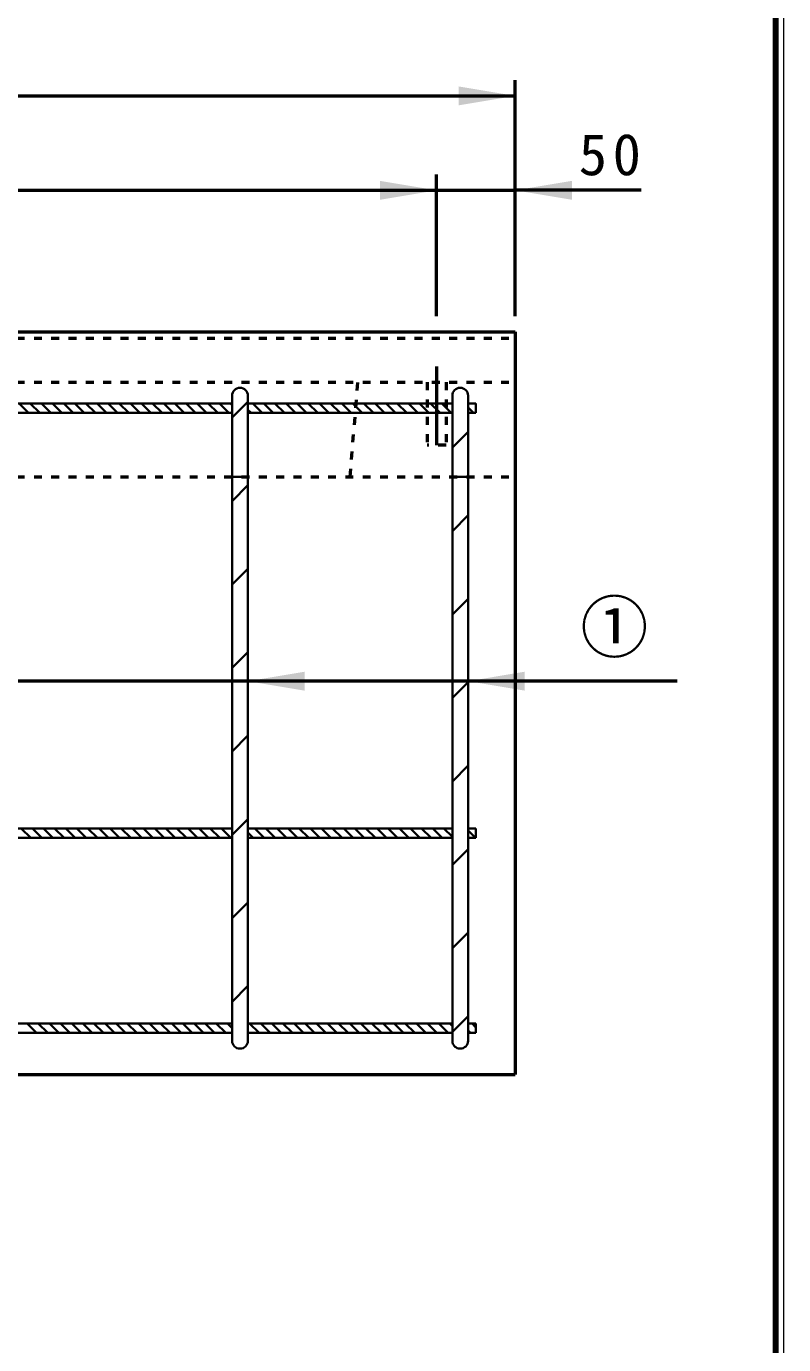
# Model space of a CAD drawing. Units: millimetres, scale not verified. Extents: x 100 to 4105, y 100 to 2870.
# Drawn here: x 3623 to 4105, y 938 to 1776 of the extents above; entities that cross this region are included whole.
import ezdxf
from ezdxf.enums import TextEntityAlignment as Align

# ---------------------------------------------------------------- set-up
doc = ezdxf.new("R2010")
doc.units = ezdxf.units.MM
doc.header["$LTSCALE"] = 5
doc.linetypes.add('USER1', pattern=[13.4, 10, -1.2, 1, -1.2])
doc.linetypes.add('USER2', pattern=[2.2, 1, -1.2])
doc.layers.add('V-nasSTD', color=7, linetype='Continuous', lineweight=35)
doc.styles.add('ＭＳ ゴシック', font='')
doc.styles.get('ＭＳ ゴシック').set_extended_font_data('MS Gothic')

msp = doc.modelspace()

# ---------------------------------------------------------------- hatches: boundary and pattern name
at = {"layer": 'V-nasSTD'}
for points in [[(3898.35, 1725.38), (3934.35, 1731.38), (3898.35, 1737.38)], [(3848.35, 1665.38), (3884.35, 1671.38), (3848.35, 1677.38)], [(3970.35, 1677.38), (3934.35, 1671.38), (3970.35, 1665.38)], [(3800.35, 1365.423), (3764.35, 1359.423), (3800.35, 1353.423)], [(3940.35, 1365.423), (3904.35, 1359.423), (3940.35, 1353.423)]]:
    msp.add_hatch(color=256, dxfattribs=at).paths.add_polyline_path(points)

# ---------------------------------------------------------------- linework, layer by layer
at = {"layer": 'V-nasSTD', "lineweight": 100}
msp.add_line((4100, 105), (4100, 2865), dxfattribs=at)
at = {"layer": 'V-nasSTD', "lineweight": 50}
for p, q in [((3934.35, 1591.38), (3934.35, 1741.38)), ((1934.35, 1731.38), (3934.35, 1731.38)), ((3884.35, 1591.38), (3884.35, 1681.38)), ((2984.35, 1671.38), (3884.35, 1671.38)), ((3884.35, 1671.38), (3934.35, 1671.38)), ((4014.35, 1671.38), (3934.35, 1671.38)), ((1934.35, 1581.38), (3934.35, 1581.38)), ((3934.35, 1581.38), (3934.35, 1109.38)), ((4037.35, 1359.423), (2934.35, 1359.423)), ((1934.35, 1109.38), (3934.35, 1109.38))]:
    msp.add_line(p, q, dxfattribs=at)
at = {"layer": 'V-nasSTD', "linetype": 'USER2', "lineweight": 50}
for p, q in [((1934.35, 1577.38), (3934.35, 1577.38)), ((1934.35, 1549.38), (3934.35, 1549.38)), ((3829.35, 1489.38), (3834.35, 1549.38)), ((3878.35, 1549.38), (3878.35, 1509.38)), ((3890.35, 1549.38), (3890.35, 1509.38)), ((3890.35, 1509.38), (3878.35, 1509.38)), ((1934.35, 1489.38), (3934.35, 1489.38))]:
    msp.add_line(p, q, dxfattribs=at)
at = {"layer": 'V-nasSTD', "linetype": 'USER1', "lineweight": 50}
msp.add_line((3884.35, 1559.38), (3884.35, 1509.38), dxfattribs=at)
at = {"layer": 'V-nasSTD'}
for p, q in [((3549.35, 1535.88), (3754.35, 1535.88)), ((3618.928, 1535.88), (3624.928, 1529.88)), ((3625.999, 1535.88), (3631.999, 1529.88)), ((3633.07, 1535.88), (3639.07, 1529.88)), ((3640.141, 1535.88), (3646.141, 1529.88)), ((3647.212, 1535.88), (3653.212, 1529.88)), ((3654.283, 1535.88), (3660.283, 1529.88)), ((3661.354, 1535.88), (3667.354, 1529.88)), ((3668.425, 1535.88), (3674.425, 1529.88)), ((3675.497, 1535.88), (3681.497, 1529.88)), ((3682.568, 1535.88), (3688.568, 1529.88)), ((3689.639, 1535.88), (3695.639, 1529.88)), ((3696.71, 1535.88), (3702.71, 1529.88)), ((3703.781, 1535.88), (3709.781, 1529.88)), ((3710.852, 1535.88), (3716.852, 1529.88)), ((3717.923, 1535.88), (3723.923, 1529.88)), ((3724.994, 1535.88), (3730.994, 1529.88)), ((3732.065, 1535.88), (3738.065, 1529.88)), ((3739.136, 1535.88), (3745.136, 1529.88)), ((3746.207, 1535.88), (3752.207, 1529.88)), ((3753.278, 1535.88), (3754.35, 1534.808)), ((3754.35, 1130.88), (3754.35, 1540.88)), ((3754.35, 1526.964), (3764.35, 1536.964)), ((3764.35, 1540.88), (3764.35, 1130.88)), ((3764.35, 1535.88), (3894.35, 1535.88)), ((3767.42, 1535.88), (3773.42, 1529.88)), ((3774.491, 1535.88), (3780.491, 1529.88)), ((3781.563, 1535.88), (3787.563, 1529.88)), ((3788.634, 1535.88), (3794.634, 1529.88)), ((3795.705, 1535.88), (3801.705, 1529.88)), ((3802.776, 1535.88), (3808.776, 1529.88)), ((3809.847, 1535.88), (3815.847, 1529.88)), ((3816.918, 1535.88), (3822.918, 1529.88)), ((3823.989, 1535.88), (3829.989, 1529.88)), ((3831.06, 1535.88), (3837.06, 1529.88)), ((3838.131, 1535.88), (3844.131, 1529.88)), ((3845.202, 1535.88), (3851.202, 1529.88)), ((3852.273, 1535.88), (3858.273, 1529.88)), ((3859.344, 1535.88), (3865.344, 1529.88)), ((3866.415, 1535.88), (3872.415, 1529.88)), ((3873.486, 1535.88), (3879.486, 1529.88)), ((3880.557, 1535.88), (3886.557, 1529.88)), ((3887.629, 1535.88), (3893.629, 1529.88)), ((3894.35, 1130.88), (3894.35, 1540.88)), ((3904.35, 1540.88), (3904.35, 1130.88)), ((3904.35, 1535.88), (3909.35, 1535.88)), ((3904.35, 1533.301), (3907.771, 1529.88)), ((3908.842, 1535.88), (3909.35, 1535.372)), ((3909.35, 1535.88), (3909.35, 1529.88)), ((3549.35, 1529.88), (3754.35, 1529.88)), ((3764.35, 1531.879), (3766.349, 1529.88)), ((3764.35, 1529.88), (3894.35, 1529.88)), ((3909.35, 1529.88), (3904.35, 1529.88)), ((3894.35, 1507.865), (3904.35, 1517.865)), ((3764.35, 1489.38), (3754.35, 1489.38)), ((3754.35, 1489.38), (3754.35, 1265.88)), ((3754.35, 1473.931), (3764.35, 1483.931)), ((3764.35, 1265.88), (3764.35, 1489.38)), ((3904.35, 1489.38), (3894.35, 1489.38)), ((3894.35, 1489.38), (3894.35, 1265.88)), ((3904.35, 1265.88), (3904.35, 1489.38)), ((3894.35, 1454.832), (3904.35, 1464.832)), ((3754.35, 1420.898), (3764.35, 1430.898)), ((3894.35, 1401.799), (3904.35, 1411.799)), ((3754.35, 1367.865), (3764.35, 1377.865)), ((3894.35, 1348.766), (3904.35, 1358.766)), ((3754.35, 1314.832), (3764.35, 1324.832)), ((3894.35, 1295.733), (3904.35, 1305.733)), ((3549.35, 1265.88), (3754.35, 1265.88)), ((3620.227, 1265.88), (3626.227, 1259.88)), ((3627.298, 1265.88), (3633.298, 1259.88)), ((3634.37, 1265.88), (3640.37, 1259.88)), ((3641.441, 1265.88), (3647.441, 1259.88)), ((3648.512, 1265.88), (3654.512, 1259.88)), ((3655.583, 1265.88), (3661.583, 1259.88)), ((3662.654, 1265.88), (3668.654, 1259.88)), ((3669.725, 1265.88), (3675.725, 1259.88)), ((3676.796, 1265.88), (3682.796, 1259.88)), ((3683.867, 1265.88), (3689.867, 1259.88)), ((3690.938, 1265.88), (3696.938, 1259.88)), ((3698.009, 1265.88), (3704.009, 1259.88)), ((3705.08, 1265.88), (3711.08, 1259.88)), ((3712.151, 1265.88), (3718.151, 1259.88)), ((3719.222, 1265.88), (3725.222, 1259.88)), ((3726.293, 1265.88), (3732.293, 1259.88)), ((3733.364, 1265.88), (3739.364, 1259.88)), ((3740.436, 1265.88), (3746.436, 1259.88)), ((3747.507, 1265.88), (3753.507, 1259.88)), ((3754.35, 1261.799), (3764.35, 1271.799)), ((3764.35, 1265.88), (3894.35, 1265.88)), ((3768.72, 1265.88), (3774.72, 1259.88)), ((3775.791, 1265.88), (3781.791, 1259.88)), ((3782.862, 1265.88), (3788.862, 1259.88)), ((3789.933, 1265.88), (3795.933, 1259.88)), ((3797.004, 1265.88), (3803.004, 1259.88)), ((3804.075, 1265.88), (3810.075, 1259.88)), ((3811.146, 1265.88), (3817.146, 1259.88)), ((3818.217, 1265.88), (3824.217, 1259.88)), ((3825.288, 1265.88), (3831.288, 1259.88)), ((3832.359, 1265.88), (3838.359, 1259.88)), ((3839.431, 1265.88), (3845.431, 1259.88)), ((3846.502, 1265.88), (3852.502, 1259.88)), ((3853.573, 1265.88), (3859.573, 1259.88)), ((3860.644, 1265.88), (3866.644, 1259.88)), ((3867.715, 1265.88), (3873.715, 1259.88)), ((3874.786, 1265.88), (3880.786, 1259.88)), ((3881.857, 1265.88), (3887.857, 1259.88)), ((3888.928, 1265.88), (3894.35, 1260.458)), ((3904.35, 1265.88), (3909.35, 1265.88)), ((3909.35, 1265.88), (3909.35, 1259.88)), ((3549.35, 1259.88), (3754.35, 1259.88)), ((3754.35, 1259.88), (3754.35, 1141.88)), ((3764.35, 1263.179), (3767.649, 1259.88)), ((3764.35, 1259.88), (3894.35, 1259.88)), ((3764.35, 1141.88), (3764.35, 1259.88)), ((3894.35, 1259.88), (3894.35, 1141.88)), ((3904.35, 1264.6), (3909.07, 1259.88)), ((3909.35, 1259.88), (3904.35, 1259.88)), ((3904.35, 1141.88), (3904.35, 1259.88)), ((3894.35, 1242.7), (3904.35, 1252.7)), ((3754.35, 1208.766), (3764.35, 1218.766)), ((3894.35, 1189.667), (3904.35, 1199.667)), ((3754.35, 1155.733), (3764.35, 1165.733)), ((3549.35, 1141.88), (3754.35, 1141.88)), ((3624.019, 1141.88), (3630.019, 1135.88)), ((3631.09, 1141.88), (3637.09, 1135.88)), ((3638.161, 1141.88), (3644.161, 1135.88)), ((3645.232, 1141.88), (3651.232, 1135.88)), ((3652.304, 1141.88), (3658.304, 1135.88)), ((3659.375, 1141.88), (3665.375, 1135.88)), ((3666.446, 1141.88), (3672.446, 1135.88)), ((3673.517, 1141.88), (3679.517, 1135.88)), ((3680.588, 1141.88), (3686.588, 1135.88)), ((3687.659, 1141.88), (3693.659, 1135.88)), ((3694.73, 1141.88), (3700.73, 1135.88)), ((3701.801, 1141.88), (3707.801, 1135.88)), ((3708.872, 1141.88), (3714.872, 1135.88)), ((3715.943, 1141.88), (3721.943, 1135.88)), ((3723.014, 1141.88), (3729.014, 1135.88)), ((3730.085, 1141.88), (3736.085, 1135.88)), ((3737.156, 1141.88), (3743.156, 1135.88)), ((3744.227, 1141.88), (3750.227, 1135.88)), ((3751.298, 1141.88), (3754.35, 1138.829)), ((3764.35, 1141.88), (3894.35, 1141.88)), ((3765.441, 1141.88), (3771.441, 1135.88)), ((3772.512, 1141.88), (3778.512, 1135.88)), ((3779.583, 1141.88), (3785.583, 1135.88)), ((3786.654, 1141.88), (3792.654, 1135.88)), ((3793.725, 1141.88), (3799.725, 1135.88)), ((3800.796, 1141.88), (3806.796, 1135.88)), ((3807.867, 1141.88), (3813.867, 1135.88)), ((3814.938, 1141.88), (3820.938, 1135.88)), ((3822.009, 1141.88), (3828.009, 1135.88)), ((3829.08, 1141.88), (3835.08, 1135.88)), ((3836.151, 1141.88), (3842.151, 1135.88)), ((3843.222, 1141.88), (3849.222, 1135.88)), ((3850.293, 1141.88), (3856.293, 1135.88)), ((3857.364, 1141.88), (3863.364, 1135.88)), ((3864.436, 1141.88), (3870.436, 1135.88)), ((3871.507, 1141.88), (3877.507, 1135.88)), ((3878.578, 1141.88), (3884.578, 1135.88)), ((3885.649, 1141.88), (3891.649, 1135.88)), ((3892.72, 1141.88), (3894.35, 1140.25)), ((3894.35, 1136.634), (3904.35, 1146.634)), ((3904.35, 1141.88), (3909.35, 1141.88)), ((3906.862, 1141.88), (3909.35, 1139.392)), ((3909.35, 1141.88), (3909.35, 1135.88)), ((3549.35, 1135.88), (3754.35, 1135.88)), ((3754.35, 1135.88), (3754.35, 1130.88)), ((3764.35, 1135.88), (3894.35, 1135.88)), ((3764.35, 1130.88), (3764.35, 1135.88)), ((3894.35, 1135.88), (3894.35, 1130.88)), ((3904.35, 1137.321), (3905.791, 1135.88)), ((3909.35, 1135.88), (3904.35, 1135.88)), ((3904.35, 1130.88), (3904.35, 1135.88))]:
    msp.add_line(p, q, dxfattribs=at)
at = {"layer": 'V-nasSTD', "lineweight": 13}
msp.add_lwpolyline([(100, 100), (100, 2870), (4105, 2870), (4105, 100)], close=True, dxfattribs=at)
at = {"layer": 'V-nasSTD'}
for centre, start, end in [((3759.35, 1540.88), 0, 180), ((3899.35, 1540.88), 0, 180), ((3759.35, 1130.88), 180, 0), ((3759.35, 1130.88), 180, 0), ((3899.35, 1130.88), 180, 0), ((3899.35, 1130.88), 180, 0)]:
    msp.add_arc(centre, 5, start, end, dxfattribs=at)

# ---------------------------------------------------------------- texts
at = {"layer": 'V-nasSTD', "style": 'ＭＳ ゴシック'}
msp.add_text('①', height=31.67, dxfattribs=at).set_placement((3975.75, 1409.623), align=Align.TOP_LEFT)
at = {"layer": 'V-nasSTD', "insert": (3974.75, 1707.38), "char_height": 26.39, "attachment_point": 1, "style": 'ＭＳ ゴシック'}
msp.add_mtext('\\T1.2;50', dxfattribs=at)

doc.saveas('drawing.dxf')
